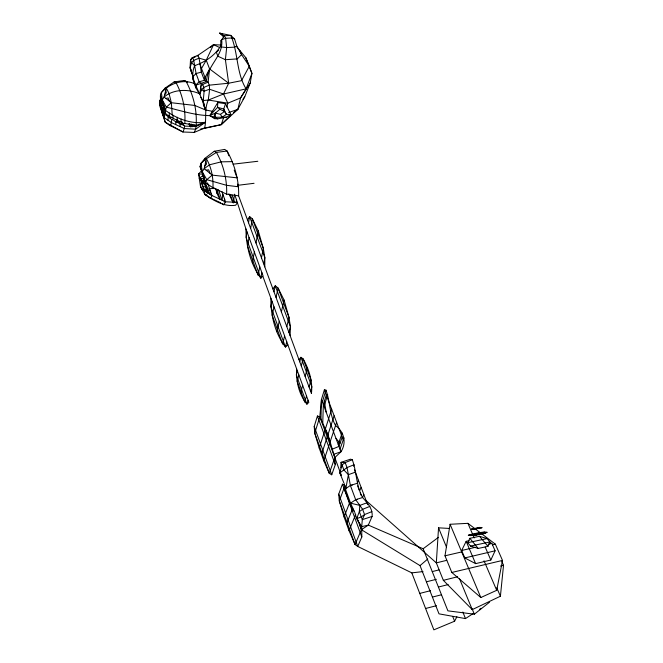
<?xml version="1.0" encoding="UTF-8"?>
<svg xmlns="http://www.w3.org/2000/svg" width="663" height="663" viewBox="0 0 663 663"><rect width="100%" height="100%" fill="white"/><g stroke="black" fill="none" stroke-linecap="round" stroke-linejoin="round"><path stroke-width="0.99" d="M192.469 74.629L190.952 70.875L190.961 69.209M212.98 187.786C213.387 177.792 211.48 167.424 206.384 158.739L204.925 158.341L201.03 163.264L200.044 166.546L205.754 182.93L212.98 187.786L226.647 194.168L238.622 195.834L311.428 393.474C312.895 381.449 308.999 369.258 303.14 358.865L300.944 357.282L298.972 359.661M264.794 266.882L264.844 257.7L263.302 248.31L258.238 230.79L252.33 218.798L249.611 216.61L247.481 219.867M270.902 298.333C270.57 315.29 275.153 333.588 285.463 347.064L287.866 344.826M354.224 511.529L350.52 505.488L345.307 491.283L348.39 474.691L347.031 467.572L345.174 462.6L341.055 462.36L340.774 467.821M230.832 114.484L226.406 114.384L224.508 111.459L219.892 109.254L215.359 113.1L215.284 117.384L217.729 118.859L226.365 117.194L230.832 114.484L225.528 103.693L217.787 102.566L209.773 115.619C195.113 115.437 180.634 110.588 166.347 107.149L162.302 99.956L161.399 92.538L165.137 88.08L174.162 81.889L184.181 80.505L187.687 82.055M350.52 505.488L350.578 503.159L345.34 488.921L344.254 483.866L345.307 491.283M290.112 335.602L290.402 326.652L289.002 317.403L284.071 300.049L278.087 288.057L275.253 285.786L272.899 288.886M322.748 423.243L323.345 404.546L326.295 394.991M217.787 102.566L217.572 107.323L209.773 115.619L214.671 118.669L217.729 118.859M296.593 368.761C295.855 381.034 299.005 394.717 306.911 404.173L308.859 402.375L262.913 276.43M449.622 528.461L438.541 527.831L436.329 562.87L443.356 580.332L472.247 609.62L500.408 596.236L503.524 565.29L501.858 561.511M236.227 46.17L245.758 57.598L249.321 66.217L251.932 73.411L250.2 83.057L244.755 96.806L237.843 109.354L221.227 124.669L204.643 128.034L194.201 132.426L182.98 132.003L169.521 125.282L165.203 122.191L160.33 107.621L159.476 103.204L159.675 100.386L160.446 99.599M161.78 99.409C161.432 106.975 159.095 94.005 161.399 92.538C169.836 83.347 183.104 78.541 194.988 83.853M160.678 106.784L160.744 102.898L159.675 100.386M175.712 124.586L175.935 121.984L176.739 121.777L180.228 124.155L181.289 124.031L183.9 125.257L184.538 126.136L184.306 128.539L182.98 132.003L165.203 122.191C163.413 116.158 162.576 109.511 160.877 103.975M164.25 106.702C163.512 114.235 162.675 101.472 162.302 99.956L164.068 97.022L166.322 88.129L165.137 88.08M163.123 114.077L163.197 110.191L162.112 107.646M163.33 111.276L164.441 113.903L164.366 117.782L171.584 122.688L184.306 128.539L195.684 129.202L205.298 122.29C190.952 124.188 176.922 118.868 165.51 110.423L160.579 95.82L165.51 110.423L165.294 113.24L168.526 115.926L176.358 119.937L177.096 119.68L177.303 117.243M167.979 120.235L168.211 117.252L167.673 116.265L165.526 114.691L164.581 114.981M169.131 115.793L169.355 112.975M344.205 485.043L342.44 484.172L338.743 494.126L357.73 546.445L355.045 544.538L361.376 529.696L368.33 525.113L372.092 516.444C373.029 508.678 367.285 502.869 362.586 497.515C356.006 485.764 356.868 472.015 352.277 459.741L350.495 459.169L341.055 462.36L343.865 469.918L348.39 474.691L350.387 485.465L355.675 499.711L359.827 505.397L359.338 511.645L356.669 518.731L361.708 526.629L361.816 536.972L357.73 546.445L411.798 572.865L423.011 571.589M221.657 39.664C223.92 55.758 206.632 65.604 206.632 81.433L201.237 83.347L199.787 94.179C193.845 85.875 190.414 75.64 194.665 65.645C204.933 62.148 214.887 55.617 220.514 46.195L220.945 40.857L221.657 39.664L225.635 38.305L232.116 37.973L234.586 39.001L236.815 46.186L241.581 54.606L249.321 66.217L241.473 80.687L228.677 83.215L209.243 85.171L203.781 87.417L201.577 89.745L199.787 94.179L203.806 104.215M168.211 117.252L169.04 117.202L171.833 119.713L170.706 125.68L169.521 125.282M172.935 117.939L173.151 115.312M360.307 526.157L361.708 526.629L362.305 519.643L364.567 514.563L371.885 511.621M180.013 126.558L180.228 124.155M181.173 119.05L180.933 121.661L180.203 121.884L177.684 120.608L177.096 119.68M181.737 124.768L182.002 121.893L183.22 125.39M180.949 121.478L181.538 122.406L184.057 123.683L184.795 123.459C185.781 109.403 182.665 94.9 175.944 82.519L174.162 81.889M192.602 126.674L192.8 124.768M184.795 123.459L196.091 125.398L205.298 122.29L195.983 126.434L195.684 129.202L194.201 132.426M196.091 125.398C197.292 110.282 193.256 94.85 186.17 81.549L184.181 80.505M204.809 107.696C200.972 100.188 206.367 91.834 202.663 84.416L199.132 81.764L196.082 73.535L193.72 60.383L192.651 57.507L197.988 55.302L213.569 44.678L221.384 45.059M200.301 129.227L204.643 128.034C206.848 118.619 204.038 108.997 208.331 100.038C208.663 94.154 210.958 87.781 208.116 82.171L209.583 68.927L206.243 60.184L213.569 44.678L219.867 47.628M207.776 192.991L203.69 181.264L203.102 173.789M204.204 176.963L202.522 186.03M202.87 173.54L202.886 175.596L199.306 178.281L206.815 186.858L206.508 189.353L201.817 188.897L200.499 186.593L198.593 173.913L202.14 170.192M209.781 194.16L210.237 190.579L204.254 190.264L198.593 173.913L203.541 174.203M211.149 195.626L211.381 193.836M219.942 199.613L216.975 193.339L217.505 189.386M222.876 194.342L222.08 200.044L218.392 189.676M224.227 202.082L224.633 199.24M233.368 202.232L234.603 194.176L245.932 228.959L263.037 275.8L260.832 278.203C250.564 264.454 246.056 246.089 245.932 228.959M236.127 202.397L236.567 199.555M481.636 533.748L495.344 544.149L502.504 560.434L496.703 590.319L480.824 597.537L451.81 572.459L444.989 555.801L450.094 524.276L467.921 523.339L480.02 532.522M246.992 231.868L246.039 237.462L260.832 278.203L261.91 272.708M248.55 222.793L249.611 216.61L264.844 257.7L263.659 263.783M249.056 237.511L247.539 246.18L258.098 275.36L259.747 266.799M250.639 228.453L252.33 218.798L263.302 248.31L261.471 257.849M252.346 262.921L254.352 252.006M256.001 243.006L258.238 230.79M207.552 182.897L211.978 195.535L210.809 198.312L204.95 194.599L204.254 190.264L211.978 195.535L225.544 201.792L237.594 202.364L235.688 205.24C224.144 207.038 214.174 200.674 204.95 194.599L200.499 186.593L201.411 182.043M271.954 301.226L270.802 306.646L285.463 347.064L286.748 341.768M273.976 291.795L275.253 285.786L290.402 326.652L288.977 332.528M274.001 306.836L272.178 315.232L282.645 344.172L284.609 335.901M276.048 297.422L278.087 288.057L289.002 317.403L286.806 326.635M238.622 195.834C239.152 180.228 234.594 164.623 227.119 151.023L216.436 152.407L206.384 158.739L204.221 168.642L202.248 171.609L202.886 174.692M276.861 331.782L279.256 321.232M281.377 311.892L284.071 300.049M233.393 112.66L237.843 109.354L240.57 97.933L246.097 88.859L251.932 73.411L245.758 57.598M165.51 110.423L166.347 107.149L171.344 102.724L194.789 105.45L205.455 109.95L213.262 111.492M297.364 370.866L296.295 374.935L306.911 404.173L308.063 400.179M299.759 361.783L300.944 357.282L311.883 386.844L310.615 391.269M298.856 374.951L297.173 381.258L304.756 402.192L306.521 395.968M301.267 365.893L303.14 358.865L311.022 380.098L309.057 387.035M226.796 107.041L227.84 103.171L223.506 94.013L209.566 89.248L204.146 91.179L201.577 89.745L200.466 86.745L202.663 84.416L208.116 82.171L204.428 80.347L199.132 81.764L195.651 85.171L196.057 88.196M300.48 393.333L302.668 385.394M305.137 376.393L307.582 367.509M324.364 389.877L321.447 399.474L319.806 416.82L314.759 433.154L319.21 448.089L323.801 460.818L329.312 473.39L331.732 474.783L335.279 464.664L334.807 457.561L327.97 434.646L319.806 416.82L317.42 415.999L314.212 426.5L314.759 433.154L329.312 473.39L334.807 457.561L340.964 451.768C346.832 442.776 344.072 431.704 335.553 425.563C329.387 414.549 330.265 401.637 325.964 390.126L324.364 389.877L343.243 439.934M322.359 401.902L325.964 390.126M324.05 406.436L327.688 394.692M319.21 448.089L331.674 409.262M321.497 454.428L334.135 415.784M323.801 460.818L336.622 422.364M225.528 103.693L223.746 108.997L224.508 111.459L220.456 114.359L215.359 113.1L209.773 115.619L213.743 117.293L226.365 117.194M203.342 128.63L221.227 124.669L223.721 117.426M338.221 444.425L342.166 432.997M342.183 437.116L338.959 446.398L332.304 449.174M340.003 449.191L343.989 437.812M204.345 159.99L204.925 158.341L214.265 151.263L224.707 149.415L227.119 151.023L228.876 155.764M345.091 485.482L339.282 500.946L344.064 516.916L349.036 530.707L355.045 544.538L339.282 500.946L338.743 494.126M353.586 466.197L354.15 464.705L347.031 467.572L339.821 472.934L343.882 482.954M215.359 113.1L213.743 117.293L214.671 118.669M344.064 516.916L349.434 503.217M358.443 480.236L357.241 483.294L350.387 485.465L345.34 488.921M346.542 523.787L352.749 508.264M359.901 490.371L361.12 487.338M349.036 530.707L355.716 514.339M363.813 494.49L362.586 497.515L355.675 499.711L350.578 503.159L354.332 511.463M487.943 546.362L489.94 541.953L487.106 538.605L479.498 536.292L469.852 538.315L467.746 542.682L470.506 546.072L478.189 548.442L487.943 546.362L479.498 536.292M469.164 540.643L466.155 541.331L461.672 550.481L464.804 557.939L475.62 563.641L490.819 560.028L495.104 550.812L491.88 543.453L489.211 542.061M200.657 97.304L203.118 100.552L208.331 100.038L223.506 94.013L228.677 83.215L225.395 59.711L226.663 47.57L225.635 38.305L224.334 35.744L219.735 33.15L230.799 35.421L234.586 39.001M411.798 572.865L433.859 629.85L454.603 621.214L456.882 616.747M223.506 94.013L246.097 88.859C236.194 72.913 238.315 52.435 230.799 35.421L224.334 35.744L223.613 36.946L219.735 33.15L222.553 34.095M250.2 83.057L240.57 97.933L227.84 103.171L208.331 100.038M220.945 40.857L224.334 35.744M242.94 99.268L244.755 96.806M201.279 164.905L200.044 166.546L205.754 182.93L206.781 179.665L212.21 175.123L237.089 177.841L234.213 170.101M194.665 65.645L191.574 62.703L190.513 59.827L192.651 57.507L190.513 59.827L190.066 67.725L190.952 70.875M204.759 166.156L206.541 164.001L205.845 161.2M164.631 94.784L166.305 92.77L165.758 90.342M197.16 56.239L197.988 55.302L199.074 58.178L201.353 72.134L204.428 80.347L204.958 77.745L209.583 68.927L228.677 83.215M221.227 124.669L230.509 115.362M218.566 50.181L216.362 52.311L217.887 56.206L225.395 59.711L237.271 58.899L241.581 54.606L239.989 50.744M210.585 47.396L213.569 44.678M162.319 103.461L159.476 103.204L164.366 117.782L162.75 114.865L159.476 103.204L161.59 101.306M472.885 613.698L465.501 618.596L438.997 613.847L420.027 565.605L427.751 559.008M206.384 158.739L201.03 163.264L202.248 171.609L206.781 179.665L226.622 185.333L238.556 186.775L237.553 184.074M361.708 526.629L368.33 525.113L423.143 548.757L447.898 610.847L474.343 614.211L489.534 602.203M423.143 548.757L438.45 537.337M479.448 609.347L481.089 608.261M357.97 521.126L358.675 520.712M484.893 533.45L487.007 532.298C480.733 531.701 474.376 533.69 468.351 535.314L476.54 535.132L484.893 533.45L479.813 532.654M352.277 459.741L345.174 462.6L342.017 464.954L339.821 472.934L341.172 475.495M369.904 506.383L362.611 509.317L359.338 511.645L362.305 519.643L372.092 516.444M236.815 46.186L234.254 47.172L226.663 47.57L221.682 46.982L220.514 46.195M350.578 503.159L359.827 505.397L366.946 502.794M348.39 474.691L355.393 472.147M191.864 58.112L195.394 56.869M333.82 454.263L340.964 451.768L321.447 399.474L320.958 419.339L319.806 416.82L341.188 474.89M228.644 112.528L237.843 109.354M199.986 63.764L201.494 68.546L201.353 72.134L196.082 73.535L192.626 76.941L195.651 85.171L201.237 83.347M473.614 529.364L479.921 527.408L481.943 527.698L473.614 529.364L471.617 529.057L479.921 527.408M171.833 119.713L172.595 119.489L175.935 121.984M425.588 608.485L436.428 605.7M432.4 597.081L441.434 594.786M438.409 587.037L448.155 584.584M419.754 593.41L430.527 590.692M443.356 580.332L457.652 576.752M500.557 566.028L503.524 565.29M205.563 180.8L203.69 181.264L199.306 178.281L203.989 178.761M426.392 581.807L436.362 579.321M432.243 571.581L439.022 569.907M446.729 560.334L436.329 562.87L365.653 500.233M451.81 572.459L502.504 560.434M464.804 557.939L495.104 550.812M461.672 550.481L475.321 547.307M488.134 544.323L491.88 543.453M165.874 98.439L168.071 97.933L169.521 101.29M444.989 555.801L461.697 551.931M492.377 544.837L495.344 544.149M162.825 105.906L161.581 102.235M355.675 499.711L357.564 499.297M350.387 485.465L352.26 485.059M470.506 546.072L489.94 541.953M467.746 542.682L487.106 538.605M468.351 535.314L484.96 531.983M470.34 535.646L487.007 532.298M206.21 170.258L208.596 169.794L210.204 173.499M165.294 113.24L164.043 109.536M471.617 529.057L481.943 527.698M206.533 189.179L214.663 188.176M237.918 185.3L254.053 183.303M233.044 164.184L257.808 161.275M169.007 117.608L171.908 117.31M232.448 161.631L221.21 161.847L209.541 164.789L204.221 168.642L212.21 175.123M184.538 126.136L195.983 126.434M202.306 186.668L206.815 186.858M204.95 194.599L206.839 194.781M471.526 534.32L476.54 535.132M200.019 93.931C188.789 88.867 173.781 88.825 164.068 97.022L171.344 102.724L172.231 114.881M219.735 33.15L222.536 34.285M220.754 202.803L209.351 197.541L208.099 196.099M214.265 151.263L216.436 152.407C223.506 165.021 227.185 179.69 226.647 194.168M356.777 517.223L361.376 529.696L420.027 565.605M160.33 107.621L161.755 108.666M222.362 203.781L223.821 204.933L225.544 201.792L221.832 191.416M219.892 109.254L217.572 107.323L223.746 108.997L226.406 114.384L222.146 117.185L220.456 114.359M160.371 98.646L160.91 99.118M200.499 186.593L201.908 187.894M204.03 189.85L207.552 193.099M201.817 188.897L203.077 190.339M335.975 438.392L340.053 443.24M469.852 538.315L478.189 548.442M359.827 505.397L362.611 509.317L364.567 514.563L361.277 516.883L356.669 518.731L354.755 512.391M166.322 88.129L168.982 93.284L171.344 102.724M228.901 193.795L232.812 202.099M188.938 123.824L190.157 126.442M206.632 81.433L201.494 68.546L206.243 60.184L199.074 58.178L193.72 60.383L191.574 62.703L190.066 67.725L192.742 75.756M195.651 85.171L198.809 92.265M485.183 547.041L490.819 560.028M496.769 587.783L500.408 596.236M467.921 523.339L474.202 537.95M484.023 560.799L496.703 590.319M466.155 541.331L475.62 563.641M450.094 524.276L480.824 597.537M472.031 608.584L474.343 614.211M438.541 527.831L446.373 546.826M459.384 578.409L472.247 609.62M462.84 612.048L465.501 618.596M452.771 616.64L454.603 621.214M354.382 469.462L367.65 504.659M357.614 485.822L359.271 490.239M360.274 492.907L361.277 495.584M325.359 428.944L330.124 441.865M203.16 103.693L204.469 107.273M317.42 415.999L335.279 464.664M342.44 484.172L361.816 536.972M231.984 195.063L234.71 202.555M230.119 194.383L233.252 203.019M314.212 426.5L331.732 474.783M194.118 124.777L194.798 126.699M216.635 189.121L220.298 199.439M191.201 123.94L192.179 126.708M189.577 123.434L190.878 127.122M202.886 175.596L209.351 194.143M179.275 121.271L180.22 123.998M178.364 122.638L177.419 119.912L177.212 122.29L176.466 119.481M169.098 115.354L170.084 118.263M160.579 95.828L161.639 98.969M161.954 99.922L163.023 103.08M161.913 110.456L159.476 103.204M359.222 522.527L361.376 529.696M202.911 101.074L205.455 109.95L203.118 100.552M215.657 188.541L216.975 193.339M324.348 401.297L326.213 412.237M192.809 76.593L193.049 79.974"/></g></svg>
